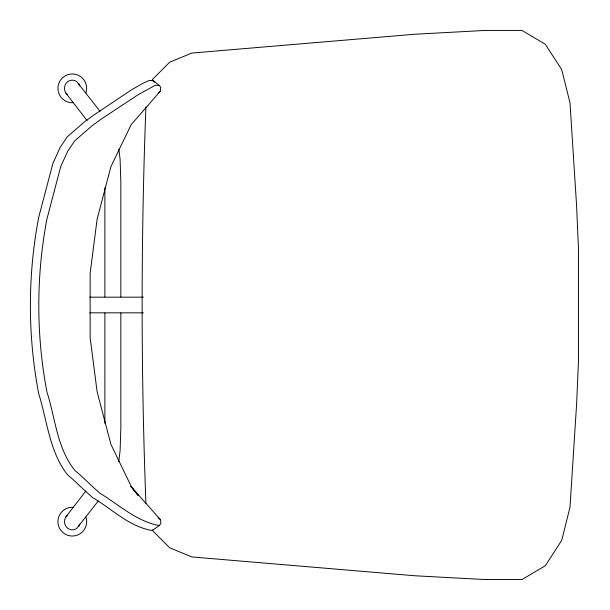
<?xml version="1.0" encoding="UTF-8"?>
<svg xmlns="http://www.w3.org/2000/svg" width="610" height="610" viewBox="0 0 610 610"><rect width="100%" height="100%" fill="white"/><g stroke="black" fill="none" stroke-linecap="round" stroke-linejoin="round"><path stroke-width="0.91" d="M145.912 106.918C140.887 238.945 140.895 371.193 145.92 503.219M118.729 461.678L120.101 450.775L120.841 427.961L120.841 313.067M138.096 495.289L131.188 486.368L110.921 444.37L97.12 391.811L90.135 337.589L90.135 273.41L97.12 219.196L110.921 166.637L131.188 124.638L160.178 91.386L160.887 87.527L159.439 85.522L152.866 80.322L148.993 80.558L142.679 83.448L131.646 89.754L93.818 115.038L84.348 121.939L67.222 136.876L60.283 147.162L52.925 163.366L38.72 217.198A471.949 471.629 -90 0 0 38.72 393.808C47.351 420.984 49.326 451.636 67.55 474.793C76.212 482.022 84.028 490.158 92.552 497.531C112.026 508.976 129.206 526.72 152.302 530.563L159.202 525.553L161.002 523.319L160.262 519.484L130.845 486.368L137.875 495.289M152.225 80.916L152.759 79.147L169.679 62.22L191.792 53.062L414.587 34.252L484.126 30.5L522.068 30.5L545.287 44.24L561.718 69.624L569.999 102.793L576.61 205.982L578.471 248.598L578.471 361.402L576.61 404.018L569.999 507.207L561.718 540.376L545.287 565.76L522.068 579.5L484.126 579.5L414.587 575.749L191.792 556.938L169.679 547.78L152.759 530.852M85.934 490.913L65.712 517.128C63.425 520.841 64.393 525.881 67.893 528.481A7.945 7.861 87.6 0 0 76.685 528.481L98.324 500.924M78.873 526.186L79.757 524.02M152.302 530.563L153.194 529.449M65.712 517.128L67.352 515.435M157.959 93.17L160.178 91.386M89.7 297.169L143.441 297.169M89.7 312.831L143.441 312.831M159.439 85.522L155.466 85.225L138.6 94.413L101.168 119.141L91.797 125.973L74.672 140.91L67.733 151.196L60.703 166.637L46.901 219.196A463.691 463.257 -90 0 0 46.901 391.811C55.327 418.102 56.944 447.908 74.702 470.279C83.372 477.516 91.21 485.659 99.727 493.063C118.942 504.767 136.35 521.298 159.202 525.553M158.036 517.707L160.262 519.484M100.04 111.302L76.685 81.519A7.945 7.861 -87.6 0 0 67.893 81.519C63.699 84.508 63.211 91.332 67.352 94.565M65.712 92.872L87.085 120.589M152.866 80.322L154.315 82.327M78.873 83.814L79.757 85.98M118.843 149.229L120.101 159.225L120.841 182.039L120.841 296.933M104.889 187.735L104.889 296.933M104.889 313.067L104.889 423.21M73.253 102.694A14.381 14.381 0 0 1 57.958 87.413A14.381 14.381 0 0 1 75.099 74.245A14.381 14.381 0 0 1 85.918 92.956M85.918 517.044A14.381 14.381 0 0 1 75.099 535.755A14.381 14.381 0 0 1 57.958 522.587A14.381 14.381 0 0 1 73.253 507.307"/></g></svg>
